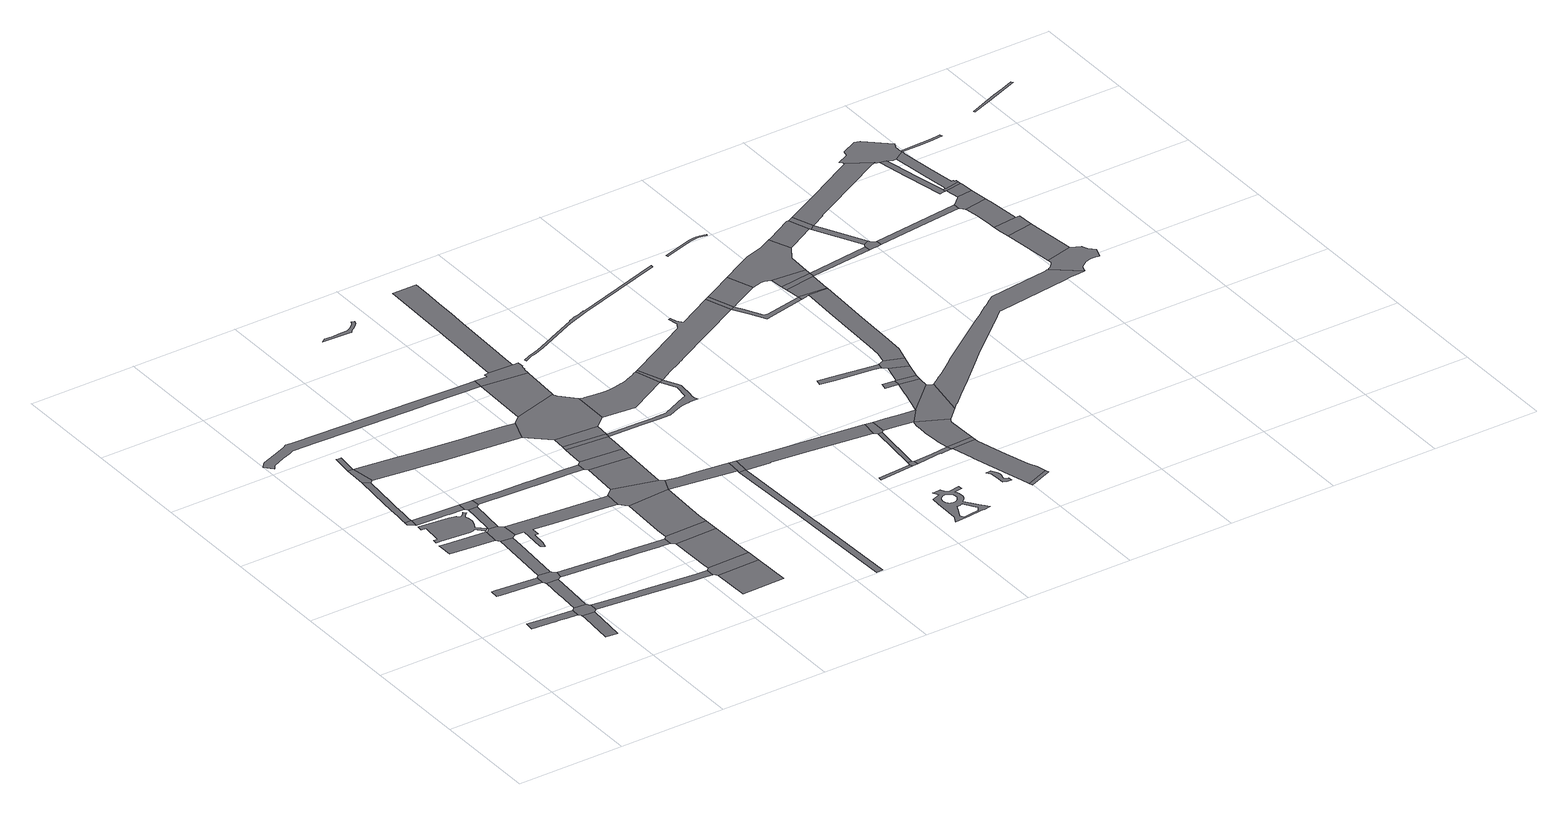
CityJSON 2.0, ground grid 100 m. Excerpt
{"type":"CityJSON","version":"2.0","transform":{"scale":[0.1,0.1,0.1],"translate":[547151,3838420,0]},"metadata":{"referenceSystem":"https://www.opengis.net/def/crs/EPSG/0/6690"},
"CityObjects":{
"road1":{"type":"Road","attributes":{"RoadStructureAttribute.sectionType":"1"},"geometry":[{"type":"MultiSurface","lod":"1","boundaries":[[[0,1,2,3,4,5,6,7,8]]]}]},
"road2":{"type":"Road","attributes":{"RoadStructureAttribute.sectionType":"1"},"geometry":[{"type":"MultiSurface","lod":"1","boundaries":[[[9,10,11,12,13,14,15]]]}]},
"road3":{"type":"Road","attributes":{"RoadStructureAttribute.sectionType":"1"},"geometry":[{"type":"MultiSurface","lod":"1","boundaries":[[[16,17,18,19,20,21]]]}]},
"road4":{"type":"Road","geometry":[{"type":"MultiSurface","lod":"1","boundaries":[[[22,23,8,7,24,9,15,25,26,27,28,29,30]]]}]},
"road5":{"type":"Road","attributes":{"RoadStructureAttribute.sectionType":"1"},"geometry":[{"type":"MultiSurface","lod":"1","boundaries":[[[31,32,33,34,35,22,30,36,37]]]}]},
"road6":{"type":"Road","geometry":[{"type":"MultiSurface","lod":"1","boundaries":[[[38,39,40,41]]]}]},
"road7":{"type":"Road","attributes":{"RoadStructureAttribute.sectionType":"1"},"geometry":[{"type":"MultiSurface","lod":"1","boundaries":[[[42,43,44,45,46,47]]]}]},
"road8":{"type":"Road","geometry":[{"type":"MultiSurface","lod":"1","boundaries":[[[48,49,50,21,20,51,52,31,37,53,54,55,56,57,58,59]]]}]},
"road9":{"type":"Road","attributes":{"RoadStructureAttribute.sectionType":"1"},"geometry":[{"type":"MultiSurface","lod":"1","boundaries":[[[60,61,62,63,64,65,66,67,39,38,68,69,70,71,72,73]]]}]},
"road10":{"type":"Road","geometry":[{"type":"MultiSurface","lod":"1","boundaries":[[[74,75,76,77,78,79,80,81,82,83,84,85,86,87,88,89,90,91,92,93,94,95,96,97,98,99,100,101,102,103,104,105,106]]]}]},
"road11":{"type":"Road","attributes":{"RoadStructureAttribute.sectionType":"1"},"geometry":[{"type":"MultiSurface","lod":"1","boundaries":[[[107,48,59,108,109]]]}]},
"road12":{"type":"Road","attributes":{"RoadStructureAttribute.sectionType":"1"},"geometry":[{"type":"MultiSurface","lod":"1","boundaries":[[[110,111,112,113,114,38,41,115,116,117,118,119,120]]]}]},
"road13":{"type":"Road","geometry":[{"type":"MultiSurface","lod":"1","boundaries":[[[121,60,73,122,123]]]}]},
"road14":{"type":"Road","geometry":[{"type":"MultiSurface","lod":"1","boundaries":[[[124,125,126,47,46,127,128,107,109,129,130,131,132,133,134,135]]]}]},
"road15":{"type":"Road","attributes":{"RoadStructureAttribute.sectionType":"1"},"geometry":[{"type":"MultiSurface","lod":"1","boundaries":[[[136,137,138,139,121,123]]]}]},
"road16":{"type":"Road","attributes":{"RoadStructureAttribute.sectionType":"1"},"geometry":[{"type":"MultiSurface","lod":"1","boundaries":[[[140,141,124,135,142,143]]]}]},
"road17":{"type":"Road","attributes":{"RoadStructureAttribute.sectionType":"1"},"geometry":[{"type":"MultiSurface","lod":"1","boundaries":[[[144,145,146,147,27,26,148,149,150,151,152]]]}]},
"road18":{"type":"Road","geometry":[{"type":"MultiSurface","lod":"1","boundaries":[[[153,120,119,140,143,154,155,156,157]]]}]},
"road19":{"type":"Road","attributes":{"RoadStructureAttribute.sectionType":"1"},"geometry":[{"type":"MultiSurface","lod":"1","boundaries":[[[158,159,160,56,55,161,162,163,164,165,166,167,168]]]}]},
"road20":{"type":"Road","attributes":{"RoadStructureAttribute.sectionType":"1"},"geometry":[{"type":"MultiSurface","lod":"1","boundaries":[[[169,170,171,172,173,174,132,131,175,176,177,178,179,180,181,182,183,184,185,186,187,188]]]}]},
"road21":{"type":"Road","attributes":{"RoadStructureAttribute.sectionType":"1"},"geometry":[{"type":"MultiSurface","lod":"1","boundaries":[[[189,190,191,192,193,194,195,196,197,198,199,200,201,202,203,204,205,206,207,208,209,210,211,212,213]]]}]},
"road22":{"type":"Road","attributes":{"function":"3","RoadStructureAttribute.sectionType":"1"},"geometry":[{"type":"MultiSurface","lod":"1","boundaries":[[[214,215,216,217,218,219,123,122,220,221,222,223,224,225,226]]]}]},
"road23":{"type":"Road","attributes":{"RoadStructureAttribute.sectionType":"1"},"geometry":[{"type":"MultiSurface","lod":"1","boundaries":[[[227,228,229,230,157,156,231,232,233,234,235,236,237,238,239]]]}]},
"road24":{"type":"Road","attributes":{"function":"3","RoadStructureAttribute.sectionType":"1"},"geometry":[{"type":"MultiSurface","lod":"1","boundaries":[[[240,241,242,243]]]}]},
"road25":{"type":"Road","geometry":[{"type":"MultiSurface","lod":"1","boundaries":[[[244,245,246,152,151,247,241,240]]]}]},
"road26":{"type":"Road","attributes":{"function":"3","RoadStructureAttribute.sectionType":"1"},"geometry":[{"type":"MultiSurface","lod":"1","boundaries":[[[248,249,250,251,245,244]]]}]},
"road27":{"type":"Road","geometry":[{"type":"MultiSurface","lod":"1","boundaries":[[[252,253,254,168,167,255,256,250,249]]]}]},
"road28":{"type":"Road","attributes":{"function":"3","RoadStructureAttribute.sectionType":"1"},"geometry":[{"type":"MultiSurface","lod":"1","boundaries":[[[257,258,259,260,261,262,253,252]]]}]},
"road29":{"type":"Road","geometry":[{"type":"MultiSurface","lod":"1","boundaries":[[[263,264,188,187,265,261,260,266,267]]]}]},
"road30":{"type":"Road","attributes":{"RoadStructureAttribute.sectionType":"1"},"geometry":[{"type":"MultiSurface","lod":"1","boundaries":[[[268,269,263,267,270]]]}]},
"road31":{"type":"Road","geometry":[{"type":"MultiSurface","lod":"1","boundaries":[[[271,239,238,272,268,270,273]]]}]},
"road32":{"type":"Road","attributes":{"RoadStructureAttribute.sectionType":"1"},"geometry":[{"type":"MultiSurface","lod":"1","boundaries":[[[274,275,271,273,276,277,278]]]}]},
"road33":{"type":"Road","geometry":[{"type":"MultiSurface","lod":"1","boundaries":[[[279,280,274,278,281,282]]]}]},
"road34":{"type":"Road","attributes":{"RoadStructureAttribute.sectionType":"1"},"geometry":[{"type":"MultiSurface","lod":"1","boundaries":[[[283,279,282,284]]]}]},
"road35":{"type":"Road","attributes":{"RoadStructureAttribute.sectionType":"1"},"geometry":[{"type":"MultiSurface","lod":"1","boundaries":[[[285,286,287,288,289,290,291,292,293,294,295,296,297,298,299,300,301,302,303,304,305,306]]]}]},
"road36":{"type":"Road","geometry":[{"type":"MultiSurface","lod":"1","boundaries":[[[307,308,309,310,311,312,313,226,225,283,284,314,315]]]}]},
"road37":{"type":"Road","attributes":{"RoadStructureAttribute.sectionType":"1"},"geometry":[{"type":"MultiSurface","lod":"1","boundaries":[[[316,317,318,266,260,319,320,321]]]}]},
"road38":{"type":"Road","attributes":{"RoadStructureAttribute.sectionType":"1"},"geometry":[{"type":"MultiSurface","lod":"1","boundaries":[[[322,323,324,325,326,327,328,329]]]}]},
"road39":{"type":"Road","attributes":{"RoadStructureAttribute.sectionType":"1"},"geometry":[{"type":"MultiSurface","lod":"1","boundaries":[[[212,330,331,313,312,332,333,334]]]}]},
"road40":{"type":"Road","geometry":[{"type":"MultiSurface","lod":"1","boundaries":[[[335,336,337,338,339,213,212,334,340,341,342,343,344,345]]]}]},
"road41":{"type":"Road","geometry":[{"type":"MultiSurface","lod":"1","boundaries":[[[321,320,325,324,346]]]}]},
"road42":{"type":"Road","attributes":{"RoadStructureAttribute.sectionType":"7"},"geometry":[{"type":"MultiSurface","lod":"1","boundaries":[[[347,348,349,350,351,335,345,352,353,354,355,356,357,358,359,360]]]}]},
"road43":{"type":"Road","attributes":{"RoadStructureAttribute.sectionType":"1"},"geometry":[{"type":"MultiSurface","lod":"1","boundaries":[[[361,362,363,364,365,366,367,368,369,370,371,372,373,374,375,376,377,378,379,380,381,382,383,384,385,386,387,388,389,281,278]]]}]},
"road44":{"type":"Road","attributes":{"function":"3","RoadStructureAttribute.sectionType":"1"},"geometry":[{"type":"MultiSurface","lod":"1","boundaries":[[[390,391,392,393,394,395,396,397,398,399,400,401,402,403,404,315,314,405,406,407,408,409,380]]]}]},
"road45":{"type":"Road","attributes":{"RoadStructureAttribute.sectionType":"1"},"geometry":[{"type":"MultiSurface","lod":"1","boundaries":[[[410,411,412,346,324,413,414,415,416,417,418,419,420]]]}]},
"road46":{"type":"Road","geometry":[{"type":"MultiSurface","lod":"1","boundaries":[[[421,390,380,379]]]}]},
"road47":{"type":"Road","geometry":[{"type":"MultiSurface","lod":"1","boundaries":[[[422,423,424,425,426,427,428,429,430,431,432,433,434,435,436,437,438,439,440,441,442,443,444,445,446,447,448,449,450,451,452,453,454,455,456],[457,458,459,460,461,462,463,464,465,466,467,468,469,470,471,472,473,474,475,476,477,478,479,480,481,482,483,484,485,486,487,488,489,490,491,492,493,494],[495,496,497,498,499,500,501,502,503,504,505,506,507,508,509,510,511,512,513,514,515]]]}]},
"road48":{"type":"Road","attributes":{"RoadStructureAttribute.sectionType":"1"},"geometry":[{"type":"MultiSurface","lod":"1","boundaries":[[[516,517,518,519,520]]]}]},
"road49":{"type":"Road","geometry":[{"type":"MultiSurface","lod":"1","boundaries":[[[521,522,516,520,523,524,525,526]]]}]},
"road50":{"type":"Road","attributes":{"RoadStructureAttribute.sectionType":"1"},"geometry":[{"type":"MultiSurface","lod":"1","boundaries":[[[527,528,521,526]]]}]},
"road51":{"type":"Road","geometry":[{"type":"MultiSurface","lod":"1","boundaries":[[[529,530,531,532,533,534,535,536,537,538,539,540,541,542,543,544,545,546,547,548,549,550,551]]]}]},
"road52":{"type":"Road","attributes":{"RoadStructureAttribute.sectionType":"1"},"geometry":[{"type":"MultiSurface","lod":"1","boundaries":[[[552,553,524,523,554,555,556,557]]]}]},
"road53":{"type":"Road","geometry":[{"type":"MultiSurface","lod":"1","boundaries":[[[420,419,528,527,558,559]]]}]},
"road54":{"type":"Road","attributes":{"RoadStructureAttribute.sectionType":"1"},"geometry":[{"type":"MultiSurface","lod":"1","boundaries":[[[560,561,562,563,564,565,566,567,568,569,570,571,572,573,574,575,576,577,578,579,580,581,582,583,584,585,586]]]}]},
"road55":{"type":"Road","attributes":{"function":"3","RoadStructureAttribute.sectionType":"1"},"geometry":[{"type":"MultiSurface","lod":"1","boundaries":[[[587,588,589,590,591,592,593,594,595,421,379,596,597,598,599,600,601,602]]]}]},
"road56":{"type":"Road","attributes":{"RoadStructureAttribute.sectionType":"1"},"geometry":[{"type":"MultiSurface","lod":"1","boundaries":[[[603,604,559,558,605,606,607]]]}]},
"road57":{"type":"Road","attributes":{"RoadStructureAttribute.sectionType":"1"},"geometry":[{"type":"MultiSurface","lod":"1","boundaries":[[[608,609,610,611,612,613,614,615,616,617,618,619,620]]]}]},
"road58":{"type":"Road","geometry":[{"type":"MultiSurface","lod":"1","boundaries":[[[620,619,621,622]]]}]},
"road59":{"type":"Road","geometry":[{"type":"MultiSurface","lod":"1","boundaries":[[[623,552,557,624,613,612]]]}]},
"road60":{"type":"Road","attributes":{"RoadStructureAttribute.sectionType":"1"},"geometry":[{"type":"MultiSurface","lod":"1","boundaries":[[[606,625,626,627,628,629,630,552,623,631,632,633,634]]]}]},
"road61":{"type":"Road","attributes":{"RoadStructureAttribute.sectionType":"1"},"geometry":[{"type":"MultiSurface","lod":"1","boundaries":[[[635,636,637,638,639,640,641,642,643,644]]]}]},
"road62":{"type":"Road","geometry":[{"type":"MultiSurface","lod":"1","boundaries":[[[645,646,647,648,607,606,634,649,650,651,652]]]}]},
"road63":{"type":"Road","geometry":[{"type":"MultiSurface","lod":"1","boundaries":[[[653,654,655,656,657]]]}]},
"road64":{"type":"Road","attributes":{"RoadStructureAttribute.sectionType":"1"},"geometry":[{"type":"MultiSurface","lod":"1","boundaries":[[[656,658,659,607,648,660]]]}]},
"road65":{"type":"Road","geometry":[{"type":"MultiSurface","lod":"1","boundaries":[[[661,587,602,662]]]}]},
"road66":{"type":"Road","geometry":[{"type":"MultiSurface","lod":"1","boundaries":[[[657,656,660,663,664,665]]]}]},
"road67":{"type":"Road","attributes":{"RoadStructureAttribute.sectionType":"1"},"geometry":[{"type":"MultiSurface","lod":"1","boundaries":[[[666,665,664,667]]]}]},
"road68":{"type":"Road","geometry":[{"type":"MultiSurface","lod":"1","boundaries":[[[668,644,643,666,667,669]]]}]},
"road69":{"type":"Road","attributes":{"function":"3","RoadStructureAttribute.sectionType":"1"},"geometry":[{"type":"MultiSurface","lod":"1","boundaries":[[[670,671,672,661,662,673,674,675]]]}]},
"road70":{"type":"Road","attributes":{"RoadStructureAttribute.sectionType":"1"},"geometry":[{"type":"MultiSurface","lod":"1","boundaries":[[[676,677,678,679,662,602,680,681,682,683]]]}]},
"road71":{"type":"Road","attributes":{"RoadStructureAttribute.sectionType":"1"},"geometry":[{"type":"MultiSurface","lod":"1","boundaries":[[[684,685,686,687,668,669,688,689,690,691,692]]]}]},
"road72":{"type":"Road","geometry":[{"type":"MultiSurface","lod":"1","boundaries":[[[693,694,695,696,697,698,699,700,701,702,703,704,705,706]]]}]},
"road73":{"type":"Road","geometry":[{"type":"MultiSurface","lod":"1","boundaries":[[[683,682,707,684,692,708]]]}]},
"road74":{"type":"Road","attributes":{"RoadStructureAttribute.sectionType":"1"},"geometry":[{"type":"MultiSurface","lod":"1","boundaries":[[[709,710,711,683,708]]]}]},
"road75":{"type":"Road","attributes":{"RoadStructureAttribute.sectionType":"1"},"geometry":[{"type":"MultiSurface","lod":"1","boundaries":[[[712,713,711,710,714,715]]]}]},
"road76":{"type":"Road","geometry":[{"type":"MultiSurface","lod":"1","boundaries":[[[716,713,712,717,718]]]}]},
"road77":{"type":"Road","geometry":[{"type":"MultiSurface","lod":"1","boundaries":[[[719,720,721,722,723,670,675,724,725,716,718,726,727]]]}]},
"road78":{"type":"Road","attributes":{"RoadStructureAttribute.sectionType":"1"},"geometry":[{"type":"MultiSurface","lod":"1","boundaries":[[[728,712,715,729,730]]]}]},
"road79":{"type":"Road","attributes":{"RoadStructureAttribute.sectionType":"1"},"geometry":[{"type":"MultiSurface","lod":"1","boundaries":[[[731,732,733,734,735,736,737,738,739,740,741,742,743,744,745,746,747,748,749,750,751,752,753,652,651,754,755,756,757,758,759,760,761,762,763,764,765,766,767,768,769,770,771,772]]]}]},
"road80":{"type":"Road","attributes":{"function":"3","RoadStructureAttribute.sectionType":"1"},"geometry":[{"type":"MultiSurface","lod":"1","boundaries":[[[773,774,775,776,719,727,777,778,779]]]}]},
"road81":{"type":"Road","geometry":[{"type":"MultiSurface","lod":"1","boundaries":[[[780,779,778,781,782,783]]]}]},
"road82":{"type":"Road","attributes":{"RoadStructureAttribute.sectionType":"1"},"geometry":[{"type":"MultiSurface","lod":"1","boundaries":[[[784,785,783,782,786,787]]]}]},
"road83":{"type":"Road","geometry":[{"type":"MultiSurface","lod":"1","boundaries":[[[788,787,786,789,790,728,730,791,792,793,794]]]}]},
"road84":{"type":"Road","attributes":{"function":"3","RoadStructureAttribute.sectionType":"7"},"geometry":[{"type":"MultiSurface","lod":"1","boundaries":[[[795,796,797,798,780,783,799,800,801,802,803,804,805,806,807,808,809,810]]]}]},
"road85":{"type":"Road","attributes":{"RoadStructureAttribute.sectionType":"1"},"geometry":[{"type":"MultiSurface","lod":"1","boundaries":[[[811,794,793,812,813]]]}]},
"road86":{"type":"Road","geometry":[{"type":"MultiSurface","lod":"1","boundaries":[[[814,815,816,817,818,819,820,821,822,823,731,772,824,825,826,827,828,829,830,831,832,833,834,835,836,837,838,839,840,841,842,843,844,845,846,847,848]]]}]},
"road87":{"type":"Road","attributes":{"RoadStructureAttribute.sectionType":"1"},"geometry":[{"type":"MultiSurface","lod":"1","boundaries":[[[849,850,851,815,814]]]}]},
"road88":{"type":"Road","geometry":[{"type":"MultiSurface","lod":"1","boundaries":[[[852,853,854,855,850,849]]]}]},
"road89":{"type":"Road","geometry":[{"type":"MultiSurface","lod":"1","boundaries":[[[856,857,858,859,860,861,862,863,864,865,854,853]]]}]},
"road90":{"type":"Road","geometry":[{"type":"MultiSurface","lod":"1","boundaries":[[[866,867,868,869,870,871,872,873,874,875,876,877,878]]]}]},
"road91":{"type":"Road","geometry":[{"type":"MultiSurface","lod":"1","boundaries":[[[879,880,881,882,883,884,885,811,813,886,861,860]]]}]},
"road92":{"type":"Road","geometry":[{"type":"MultiSurface","lod":"1","boundaries":[[[887,888,889,890,891,892,893,894,895,896,795,810,897,898,899,900,866,878,901,902,903,904,905,906,907,908,909,910,911,912]]]}]},
"road93":{"type":"Road","attributes":{"RoadStructureAttribute.sectionType":"1"},"geometry":[{"type":"MultiSurface","lod":"1","boundaries":[[[913,914,915,916,917,882,881]]]}]},
"road94":{"type":"Road","geometry":[{"type":"MultiSurface","lod":"1","boundaries":[[[918,919,920,921,873,872,922,915,914]]]}]},
"road95":{"type":"Road","attributes":{"RoadStructureAttribute.sectionType":"7"},"geometry":[{"type":"MultiSurface","lod":"1","boundaries":[[[923,924,925,926,927,928,929,930,931,932,933,934,935,905,904,936,937,938,939,919,918]]]}]},
"road96":{"type":"Road","geometry":[{"type":"MultiSurface","lod":"1","boundaries":[[[940,941,942,943,944,945,906,905]]]}]},
"road97":{"type":"Road","geometry":[{"type":"MultiSurface","lod":"1","boundaries":[[[946,947,948,949,950,951,952,953]]]}]}
},
"vertices":[
[633,947,0],[422,968,0],[414,886,0],[625,867,0],[631,867,0],[682,862,0],[736,857,0],[840,848,0],[846,926,0],
[866,818,0],[863,784,0],[853,634,0],[847,553,0],[839,442,0],[952,435,0],[977,807,0],
[500,1530,0],[466,1533,0],[460,1453,0],[494,1450,0],[881,1418,0],[889,1499,0],
[876,952,0],[871,948,0],[862,822,0],[981,811,0],[1008,832,0],[1013,912,0],[1011,912,0],[991,940,0],[987,945,0],
[905,1385,0],[891,1177,0],[891,1176,0],[886,1101,0],[880,1013,0],[1001,1154,0],[1016,1381,0],
[537,2794,0],[476,2793,0],[475,2758,0],[531,2712,0],
[574,2342,0],[508,2348,0],[508,2199,0],[742,2178,0],[926,2160,0],[943,2307,0],
[917,1526,0],[912,1521,0],[907,1517,0],[896,1397,0],[902,1390,0],[1021,1384,0],[1048,1403,0],[1055,1403,0],[1065,1480,0],[1063,1482,0],[1031,1508,0],[1026,1511,0],
[531,3491,0],[501,3126,0],[493,3032,0],[490,3012,0],[483,2904,0],[478,2828,0],[476,2798,0],[476,2796,0],[538,2829,0],[542,2900,0],[551,3007,0],[552,3029,0],[559,3123,0],[588,3451,0],
[542,2396,0],[551,2397,0],[784,2379,0],[829,2377,0],[862,2382,0],[884,2395,0],[945,2328,0],[949,2323,0],[978,2347,0],[972,2348,0],[906,2420,0],[926,2458,0],[940,2510,0],[940,2560,0],[932,2595,0],[957,2625,0],[974,2638,0],[951,2658,0],[939,2645,0],[914,2620,0],[899,2615,0],[872,2637,0],[836,2652,0],[814,2656,0],[704,2668,0],[574,2677,0],[529,2681,0],[526,2634,0],[572,2627,0],[551,2444,0],[549,2439,0],[514,2441,0],[511,2399,0],
[956,2120,0],[1060,1985,0],[1068,2113,0],
[852,2777,0],[720,2783,0],[694,2785,0],[659,2787,0],[546,2794,0],[689,2705,0],[716,2704,0],[839,2698,0],[848,2698,0],[988,2691,0],[992,2771,0],
[541,3709,0],[621,3478,0],[587,3702,0],
[986,2334,0],[985,2333,0],[958,2306,0],[931,2155,0],[955,2121,0],[1068,2114,0],[1105,2138,0],[1110,2141,0],[1105,2290,0],[1095,2291,0],[1066,2324,0],[1066,2325,0],
[587,3704,0],[605,3899,0],[583,3902,0],[560,3904,0],
[1014,2662,0],[1004,2552,0],[1083,2497,0],[1097,2661,0],
[1989,818,0],[1454,869,0],[1445,870,0],[1098,903,0],[1400,796,0],[1906,747,0],[1990,741,0],[2088,731,0],[2089,811,0],
[1108,2766,0],[1118,2681,0],[1123,2686,0],[1124,2687,0],[1116,2766,0],
[1983,1407,0],[1679,1431,0],[1557,1440,0],[1133,1396,0],[1477,1368,0],[1672,1351,0],[1768,1343,0],[1974,1325,0],[1984,1324,0],[2073,1317,0],[2074,1399,0],
[2063,2204,0],[1975,2211,0],[1933,2214,0],[1476,2257,0],[1437,2260,0],[1433,2261,0],[1195,2133,0],[1179,1886,0],[1182,1875,0],[1197,1865,0],[1213,1859,0],[1230,1919,0],[1240,2047,0],[1270,2045,0],[1275,2125,0],[1423,2111,0],[1606,2093,0],[1977,2060,0],[2057,2053,0],[2067,2207,0],
[2151,4250,0],[2067,4252,0],[1955,4255,0],[1581,4270,0],[413,4313,0],[346,4316,0],[314,4299,0],[179,4243,0],[56,4191,0],[37,4183,0],[3,4139,0],[66,4067,0],[94,4102,0],[103,4108,0],[215,4157,0],[263,4177,0],[306,4194,0],[344,4210,0],[581,4205,0],[923,4194,0],[1577,4171,0],[1645,4173,0],[1956,4161,0],[2154,4155,0],[2159,4250,0],
[1962,3550,0],[1728,3572,0],[1593,3584,0],[1194,3625,0],[1114,3635,0],[1011,3649,0],[984,3432,0],[1092,3418,0],[1215,3402,0],[1308,3393,0],[1964,3331,0],[1990,3328,0],[2070,3537,0],
[1970,2734,0],[1664,2744,0],[1642,2745,0],[1372,2754,0],[1441,2674,0],[1612,2666,0],[1613,2666,0],[1643,2665,0],[1661,2664,0],[1931,2652,0],[1971,2653,0],[2131,2645,0],[2135,2728,0],
[2523,709,0],[2120,699,0],[2130,356,0],[2531,361,0],
[2520,846,0],[2116,836,0],[2095,816,0],[2097,730,0],
[2519,880,0],[2509,1295,0],[2107,1285,0],[2115,876,0],
[2506,1437,0],[2102,1428,0],[2081,1406,0],[2080,1317,0],[2083,1313,0],
[2503,1541,0],[2507,1596,0],[2509,1643,0],[2525,2005,0],[2123,1978,0],[2102,1543,0],
[2139,2269,0],[2111,2245,0],[2100,2004,0],[2579,2136,0],[2535,2160,0],
[2157,2615,0],[2139,2273,0],[2559,2581,0],
[2166,2755,0],[2132,2644,0],[2567,2721,0],
[2178,2972,0],[2171,2845,0],[2575,2849,0],[2579,2939,0],[2581,2939,0],
[2181,3023,0],[2179,2994,0],[2583,2981,0],[2583,2984,0],
[2189,3145,0],[2590,3117,0],
[1842,5556,0],[1828,5531,0],[1808,5511,0],[1776,5485,0],[1748,5470,0],[1723,5465,0],[1717,5465,0],[1696,5464,0],[1653,5464,0],[1596,5461,0],[1553,5466,0],[1518,5468,0],[1478,5435,0],[1737,5425,0],[1758,5425,0],[1761,5430,0],[1780,5451,0],[1802,5466,0],[1826,5484,0],[1844,5501,0],[1857,5518,0],[1870,5546,0],
[2701,3558,0],[2584,3691,0],[2574,3701,0],[2570,3707,0],[2567,3717,0],[2567,3726,0],[2143,3604,0],[2704,3213,0],[2708,3551,0],
[3123,2064,0],[2863,2092,0],[2698,2111,0],[2812,1965,0],[3145,1919,0],[3157,2060,0],
[3240,888,0],[3238,975,0],[3209,1898,0],[3146,1895,0],[3174,1098,0],[3181,887,0],[3206,10,0],[3267,12,0],
[2157,4155,0],[2158,4154,0],[2568,3745,0],[2587,4096,0],[2588,4111,0],
[2324,4286,0],[2281,4285,0],[2280,4253,0],[2279,4247,0],[2262,4247,0],[2591,4169,0],[2599,4171,0],[2601,4212,0],[2611,4217,0],[2606,4275,0],[2553,4279,0],
[3222,2052,0],
[2368,5727,0],[2348,5024,0],[2346,4929,0],[2342,4801,0],[2335,4568,0],[2556,4389,0],[2561,4535,0],[2565,4670,0],[2571,4848,0],[2575,5029,0],[2581,5205,0],[2587,5389,0],[2593,5584,0],[2596,5724,0],
[2899,2934,0],[3074,2932,0],[3181,2930,0],[3230,2953,0],[3280,2973,0],[3330,2991,0],[3377,2999,0],[3412,3004,0],[3417,3005,0],[3495,3003,0],[3489,3032,0],[3484,3060,0],[3491,3117,0],[3491,3118,0],[3501,3222,0],[3504,3226,0],[3503,3248,0],[3490,3275,0],[3426,3405,0],[3390,3387,0],[3458,3242,0],[3444,3102,0],[3425,3094,0],[3411,3088,0],[3168,2975,0],[3128,2972,0],[3074,2971,0],[3030,2971,0],[2899,2974,0],
[3314,3627,0],[3296,3618,0],[3261,3600,0],[3244,3592,0],[3194,3572,0],[3181,3567,0],[3126,3550,0],[3120,3549,0],[3048,3533,0],[2983,3526,0],[2930,3524,0],[2856,3529,0],[2753,3541,0],[2731,3544,0],[2715,3547,0],[3013,3185,0],[3222,3298,0],[3372,3378,0],[3377,3381,0],[3380,3382,0],
[3846,1981,0],[3756,1991,0],[3453,2024,0],[3217,1897,0],[3218,1894,0],[3434,1872,0],[3435,1876,0],[3820,1832,0],[4019,1811,0],[4375,1770,0],[4394,1920,0],
[3339,3641,0],
[4443,432,0],[4392,505,0],[4404,515,0],[4419,530,0],[4429,548,0],[4436,566,0],[4438,586,0],[4438,606,0],[4436,626,0],[4428,646,0],[4418,663,0],[4498,674,0],[4492,711,0],[4387,695,0],[4360,710,0],[4338,753,0],[4283,749,0],[4262,747,0],[4290,697,0],[4208,666,0],[4207,642,0],[4207,602,0],[4206,572,0],[4206,552,0],[4203,353,0],[4193,334,0],[4191,330,0],[4165,280,0],[4312,294,0],[4437,305,0],[4471,308,0],[4531,314,0],[4501,353,0],[4483,376,0],[4480,380,0],[4331,537,0],[4319,537,0],[4317,537,0],[4309,539,0],[4296,542,0],[4295,545,0],[4291,549,0],[4281,557,0],[4274,564,0],[4269,574,0],[4266,584,0],[4263,594,0],[4263,606,0],[4266,616,0],[4268,626,0],[4273,637,0],[4280,644,0],[4288,652,0],[4298,657,0],[4308,662,0],[4318,664,0],[4328,665,0],[4340,662,0],[4350,657,0],[4358,652,0],[4365,647,0],[4373,640,0],[4381,630,0],[4383,620,0],[4386,610,0],[4386,598,0],[4386,588,0],[4381,578,0],[4376,568,0],[4369,557,0],[4361,550,0],[4351,545,0],[4341,540,0],[4365,475,0],[4407,413,0],[4429,380,0],[4441,363,0],[4423,335,0],[4416,323,0],[4414,323,0],[4319,312,0],[4271,307,0],[4246,334,0],[4254,351,0],[4255,353,0],[4297,437,0],[4299,441,0],[4302,446,0],[4305,453,0],[4312,467,0],[4317,467,0],[4329,467,0],[4332,467,0],[4350,470,0],
[4351,1208,0],[4032,1182,0],[4031,1151,0],[4276,1171,0],[4359,1180,0],
[4355,1244,0],[4354,1229,0],[4413,1185,0],[4409,1226,0],[4402,1232,0],[4394,1240,0],
[4447,1741,0],[4405,1738,0],
[3488,4626,0],[3486,4630,0],[3421,4607,0],[3411,4607,0],[3379,4599,0],[3346,4586,0],[3317,4576,0],[3304,4561,0],[3123,4479,0],[2968,4407,0],[2850,4353,0],[2739,4315,0],[2678,4287,0],[2680,4267,0],[2755,4303,0],[2792,4313,0],[2902,4352,0],[3183,4484,0],[3255,4515,0],[3297,4531,0],[3501,4605,0],[4333,4866,0],[4331,4888,0],
[4758,1262,0],[4595,1245,0],[4595,1204,0],[4660,1211,0],[4661,1203,0],[4762,1214,0],
[4466,1759,0],[4469,1911,0],
[4817,717,0],[4823,624,0],[4824,567,0],[4859,550,0],[4904,553,0],[4898,590,0],[4873,595,0],[4871,597,0],[4868,597,0],[4866,600,0],[4866,602,0],[4863,605,0],[4863,607,0],[4861,610,0],[4861,612,0],[4861,615,0],[4863,617,0],[4866,625,0],[4873,640,0],[4875,660,0],[4875,677,0],[4872,697,0],[4867,715,0],[4857,730,0],[4847,745,0],[4842,760,0],[4794,757,0],
[4404,4213,0],[4064,4030,0],[4024,4085,0],[4019,4098,0],[4007,4141,0],[3984,4132,0],[4007,4040,0],[3973,3981,0],[3625,3795,0],[3550,3472,0],[3685,3544,0],[3696,3550,0],[3720,3561,0],[3743,3574,0],[4492,3975,0],[4492,3974,0],
[4726,1882,0],[4589,1898,0],[4590,1746,0],[4745,1729,0],[4863,1867,0],
[5187,600,0],[5150,684,0],[5088,906,0],[5007,1197,0],[5006,1227,0],[4776,1215,0],[4834,999,0],[4835,997,0],[4860,904,0],[4933,633,0],[4972,494,0],[4990,428,0],[5211,517,0],
[5000,392,0],[5221,481,0],
[5004,1274,0],[4773,1215,0],
[4739,1706,0],[4734,1665,0],[4731,1605,0],[4729,1535,0],[4737,1395,0],[4736,1362,0],[4994,1553,0],[5008,1582,0],[5012,1586,0],[5019,1593,0],
[4943,2617,0],[4941,2617,0],[4669,2655,0],[4581,2666,0],[4450,2683,0],[4438,2625,0],[4582,2607,0],[4934,2565,0],[4994,2553,0],[5006,2611,0],
[5198,2105,0],[5164,2122,0],[5154,2128,0],[5145,2133,0],[5090,1663,0],[5108,1681,0],[5138,1710,0],[5199,2104,0],
[4854,2339,0],[4849,2309,0],[4844,2279,0],[4968,2266,0],[4972,2327,0],
[4931,2126,0],[4927,2108,0],[5156,2239,0],
[4444,4234,0],[4532,3994,0],
[5160,2284,0],[5164,2300,0],[4984,2326,0],
[5033,2514,0],[5203,2448,0],
[5065,2633,0],[5235,2567,0],
[4739,4393,0],[4707,4376,0],[4565,4299,0],[4548,4002,0],[4568,4013,0],[4829,4149,0],
[5042,3819,0],[4698,3744,0],[4661,3757,0],[4568,3927,0],[4569,3832,0],[4649,3685,0],[5051,3776,0],[5046,3820,0],
[5133,3795,0],[5118,3435,0],[5099,2874,0],[5094,2744,0],[5274,2715,0],[5281,2876,0],[5296,3278,0],[5311,3640,0],[5316,3792,0],
[4972,5027,0],[4912,5037,0],[4877,5039,0],[4844,5038,0],[4809,5033,0],[4558,4957,0],[4520,4945,0],[4525,4928,0],[4558,4938,0],[4812,5016,0],[4847,5021,0],[4877,5021,0],[4909,5019,0],[4969,5012,0],
[5099,3787,0],[5317,3802,0],
[5317,3816,0],[5324,4011,0],[5030,3965,0],
[5327,4067,0],[5024,4024,0],[5325,4011,0],[5329,4012,0],
[5011,4150,0],[5328,4080,0],[5330,4129,0],
[5342,4673,0],[5317,4660,0],[5218,4608,0],[5058,4563,0],[4919,4489,0],[4922,4170,0],[4953,4176,0],[5339,4340,0],[5417,4466,0],
[5921,4140,0],[5791,4067,0],[5928,4084,0],
[6954,3022,0],[6939,3018,0],[6924,3015,0],[6349,2940,0],[6349,2935,0],[6340,2935,0],[6274,2886,0],[6249,2868,0],[6229,2854,0],[6208,2839,0],[6157,2800,0],[6113,2767,0],[6087,2750,0],[6066,2736,0],[6031,2713,0],[5579,2386,0],[5544,2360,0],[5475,2304,0],[5443,2277,0],[5360,2218,0],[5290,2168,0],[5289,2169,0],[5286,2167,0],[5187,1759,0],[5192,1758,0],[5194,1758,0],[5292,1847,0],[5454,1995,0],[5618,2145,0],[5803,2314,0],[5810,2320,0],[5845,2350,0],[5945,2437,0],[6101,2571,0],[6112,2581,0],[6157,2620,0],[6272,2720,0],[6292,2722,0],[6968,2811,0],[7050,2822,0],[7119,2829,0],[7185,2836,0],
[5631,4818,0],[5625,4816,0],[5618,4818,0],[5365,4685,0],[5466,4493,0],[5704,4621,0],[5633,4815,0],
[5688,4844,0],[5705,4619,0],[5712,4608,0],[5760,4645,0],
[5788,4592,0],[5774,4619,0],[5940,4176,0],[5992,4204,0],
[6005,4179,0],[5934,4165,0],[5932,4161,0],[5970,4089,0],[6012,4094,0],[6053,4099,0],[6046,4158,0],
[6505,5279,0],[6135,5080,0],[6131,5078,0],[5847,4929,0],[5769,4650,0],[5907,4723,0],[5902,4731,0],[5909,4735,0],[5945,4752,0],[5999,4781,0],[6112,4839,0],[6286,4934,0],[6370,4977,0],[6384,4985,0],[6655,5128,0],[6710,5154,0],
[6880,4258,0],[6463,4149,0],[6880,4198,0],
[7286,3199,0],[7033,3133,0],[7035,3103,0],[7030,3090,0],[7018,3072,0],[7004,3055,0],[7003,3054,0],[6986,3040,0],[6966,3030,0],[6961,3026,0],[7187,2839,0],[7199,2876,0],[7210,2895,0],[7220,2905,0],[7230,2915,0],[7251,2930,0],[7271,2941,0],[7296,2951,0],[7324,2958,0],[7334,2959,0],[7349,2960,0],[7378,2959,0],[7394,2957,0],[7401,2956,0],[7414,2953,0],[7448,3049,0],[7444,3053,0],[7434,3061,0],[7419,3076,0],[7405,3092,0],[7397,3105,0],[7391,3117,0],[7385,3134,0],[7377,3155,0],[7335,3174,0],
[7233,3669,0],[6973,3623,0],[6991,3482,0],
[7225,3822,0],[7184,3819,0],[6955,3794,0],[6959,3737,0],
[7178,3870,0],[7148,4137,0],[7148,4141,0],[7147,4148,0],[7142,4188,0],[6919,4151,0],[6921,4145,0],[6925,4106,0],[6939,4012,0],[6951,3849,0],
[6746,5134,0],[6748,5121,0],[6804,4839,0],[6809,4813,0],[6881,4464,0],[6908,4467,0],[6937,4471,0],[6935,4499,0],[6933,4505,0],[6868,4822,0],[6861,4860,0],[6814,5088,0],[6807,5120,0],
[7125,4344,0],[7123,4355,0],[7122,4365,0],[6971,4341,0],[6963,4333,0],[6953,4323,0],[6886,4259,0],[6888,4189,0],
[6747,5498,0],[6597,5425,0],[6589,5374,0],[6476,5317,0],[6495,5307,0],[6502,5303,0],[6506,5301,0],[6501,5297,0],[6496,5294,0],[6500,5287,0],[6712,5151,0],[6715,5149,0],[6727,5140,0],[6743,5134,0],[6820,5113,0],[6855,5095,0],[6878,5098,0],[6886,5099,0],[6985,5164,0],[6984,5178,0],[6984,5187,0],[6984,5259,0],[6989,5260,0],[6993,5269,0],[7005,5294,0],[6796,5485,0],
[7109,4488,0],[7107,4498,0],[6955,4473,0],[6954,4467,0],[6953,4460,0],
[7104,4526,0],[6960,4502,0],[6956,4502,0],[6952,4501,0],[6952,4473,0],
[7101,4557,0],[7084,4556,0],[7084,4557,0],[7083,4568,0],[7072,4567,0],[7065,4566,0],[7065,4568,0],[7028,4832,0],[6987,5115,0],[6987,5123,0],[6986,5133,0],[6990,5156,0],[6985,5158,0],[6924,4819,0],[6950,4627,0],[6961,4544,0],[6967,4545,0],
[7185,5167,0],[7295,5170,0],[7390,5179,0],[7384,5204,0],[7295,5193,0],[7137,5186,0],
[8314,5540,0],[8206,5499,0],[8087,5453,0],[7932,5391,0],[7815,5343,0],[7820,5330,0],[8011,5403,0],[8324,5522,0]
]}
